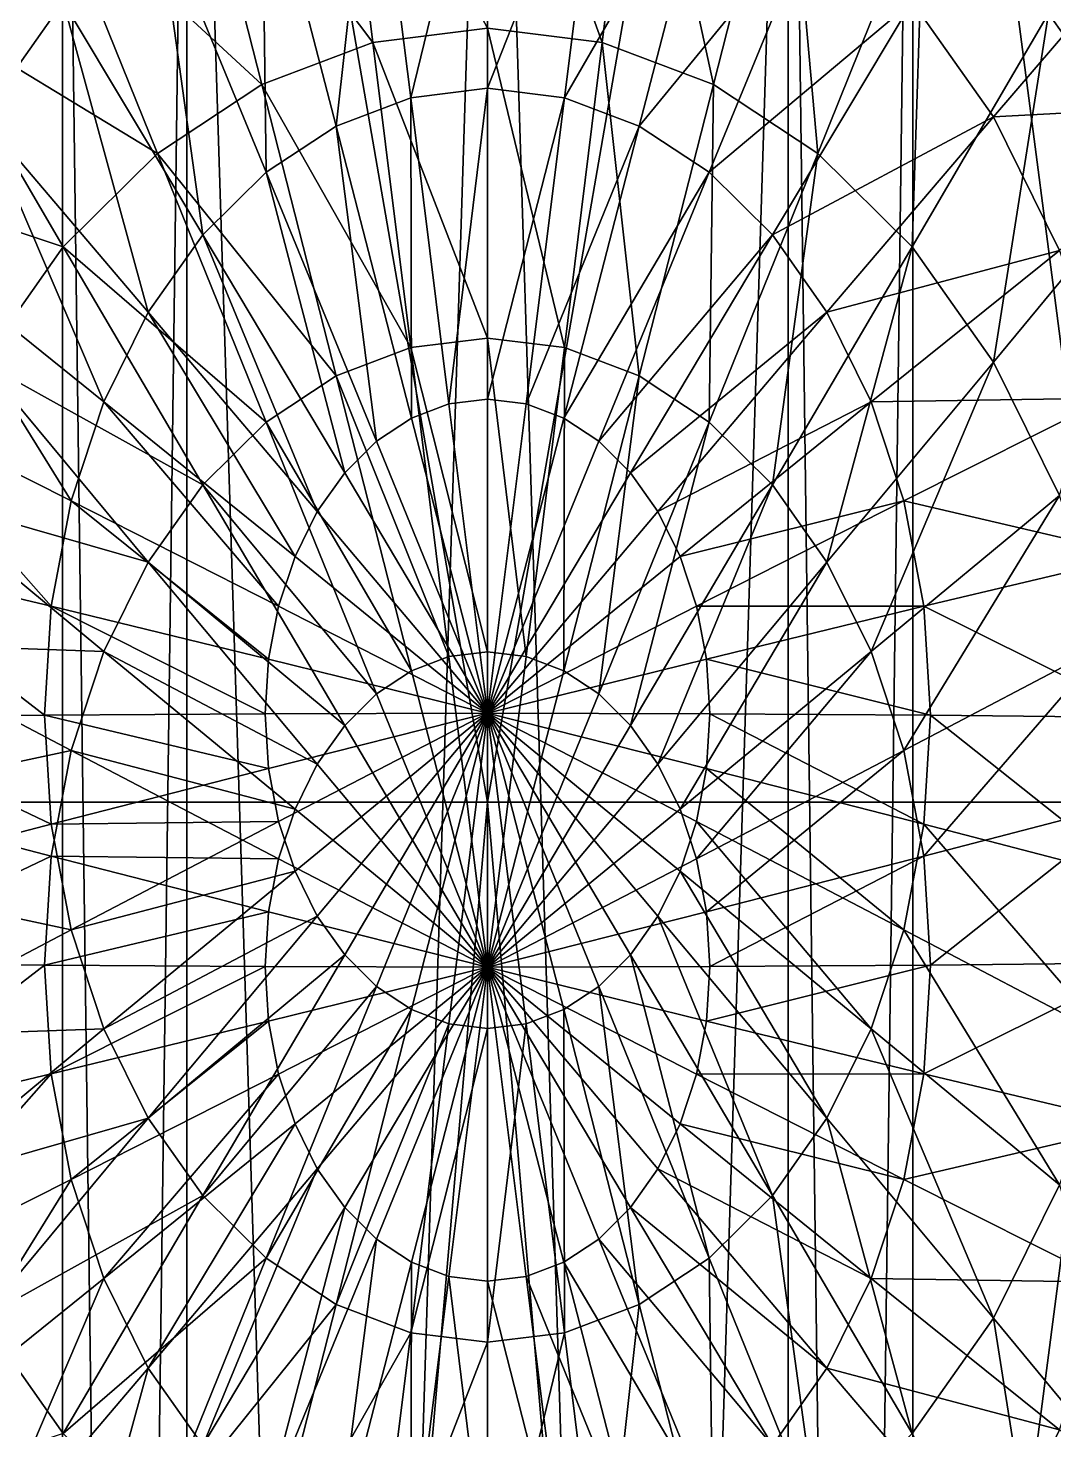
# Model space of a CAD drawing. Header units: metres. Extents: x -3.29 to 3.29, y -2.55 to 0.9.
# Drawn here: x -0.0567 to 0.0699, y -0.8285 to -0.6555 of the extents above; entities that cross this region are included whole.
import ezdxf

# ---------------------------------------------------------------- set-up
doc = ezdxf.new("R2010")
doc.units = ezdxf.units.M

msp = doc.modelspace()

# ---------------------------------------------------------------- linework, layer by layer
at = {"layer": 'Cone'}
for points in [[(-0.07814, -0.751, 0.2659), (-0.10419, -0.151, 0.35453), (0, -0.151, 0.36)], [(0, -0.751, -0.27), (-0.10419, -0.151, -0.35453), (-0.07814, -0.751, -0.2659)], [(0, -0.751, -0.27), (0, -0.151, -0.36), (-0.10419, -0.151, -0.35453)], [(-0.07814, -0.751, 0.2659), (0, -0.151, 0.36), (0, -0.751, 0.27)], [(0.07814, -0.751, -0.2659), (0, -0.151, -0.36), (0, -0.751, -0.27)], [(0.07814, -0.751, -0.2659), (0.10419, -0.151, -0.35453), (0, -0.151, -0.36)], [(0, -0.751, 0.27), (0.10419, -0.151, 0.35453), (0.07814, -0.751, 0.2659)], [(0, -0.751, 0.27), (0, -0.151, 0.36), (0.10419, -0.151, 0.35453)], [(-0.05209, -1.351, -0.17727), (-0.15391, -0.751, -0.25372), (-0.10261, -1.351, -0.16914)], [(-0.05209, -1.351, -0.17727), (-0.07814, -0.751, -0.2659), (-0.15391, -0.751, -0.25372)], [(-0.10261, -1.351, 0.16914), (-0.07814, -0.751, 0.2659), (-0.05209, -1.351, 0.17727)], [(-0.05209, -1.351, 0.17727), (-0.07814, -0.751, 0.2659), (0, -0.751, 0.27)], [(0, -1.351, -0.18), (-0.07814, -0.751, -0.2659), (-0.05209, -1.351, -0.17727)], [(0, -1.351, -0.18), (0, -0.751, -0.27), (-0.07814, -0.751, -0.2659)], [(-0.05209, -1.351, 0.17727), (0, -0.751, 0.27), (0, -1.351, 0.18)], [(0.05209, -1.351, -0.17727), (0, -0.751, -0.27), (0, -1.351, -0.18)], [(0.05209, -1.351, -0.17727), (0.07814, -0.751, -0.2659), (0, -0.751, -0.27)], [(0, -1.351, 0.18), (0.07814, -0.751, 0.2659), (0.05209, -1.351, 0.17727)], [(0, -1.351, 0.18), (0, -0.751, 0.27), (0.07814, -0.751, 0.2659)], [(0.10261, -1.351, -0.16914), (0.07814, -0.751, -0.2659), (0.05209, -1.351, -0.17727)], [(0.05209, -1.351, 0.17727), (0.15391, -0.751, 0.25372), (0.10261, -1.351, 0.16914)], [(0.05209, -1.351, 0.17727), (0.07814, -0.751, 0.2659), (0.15391, -0.751, 0.25372)]]:
    msp.add_3dface(points, dxfattribs=at)
at = {"layer": 'Prism 2'}
for points in [[(0, -1.72186, -0.06604), (0, -0.54009, 0.14234), (-0.03712, -0.54543, 0.17262)], [(0.03712, -1.7272, -0.03575), (0, -0.54009, 0.14234), (0, -1.72186, -0.06604)], [(0.03712, -1.7272, -0.03575), (0.03712, -0.54543, 0.17262), (0, -0.54009, 0.14234)], [(-0.03712, -1.7272, -0.03575), (-0.03712, -0.54543, 0.17262), (-0.0525, -0.55832, 0.24574)], [(0, -1.72186, -0.06604), (-0.03712, -0.54543, 0.17262), (-0.03712, -1.7272, -0.03575)], [(0.0525, -1.74009, 0.03736), (0.03712, -0.54543, 0.17262), (0.03712, -1.7272, -0.03575)], [(0.0525, -1.74009, 0.03736), (0.0525, -0.55832, 0.24574), (0.03712, -0.54543, 0.17262)], [(-0.0525, -1.74009, 0.03736), (-0.0525, -0.55832, 0.24574), (-0.03712, -0.57122, 0.31886)], [(-0.03712, -1.7272, -0.03575), (-0.0525, -0.55832, 0.24574), (-0.0525, -1.74009, 0.03736)], [(0.03712, -1.75298, 0.11048), (0.0525, -0.55832, 0.24574), (0.0525, -1.74009, 0.03736)], [(0.03712, -1.75298, 0.11048), (0.03712, -0.57122, 0.31886), (0.0525, -0.55832, 0.24574)], [(-0.0525, -1.74009, 0.03736), (-0.03712, -0.57122, 0.31886), (-0.03712, -1.75298, 0.11048)], [(-0.03712, -1.75298, 0.11048), (-0.03712, -0.57122, 0.31886), (0, -0.57656, 0.34915)], [(0, -1.75832, 0.14077), (0.03712, -0.57122, 0.31886), (0.03712, -1.75298, 0.11048)], [(0, -1.75832, 0.14077), (0, -0.57656, 0.34915), (0.03712, -0.57122, 0.31886)], [(-0.03712, -1.75298, 0.11048), (0, -0.57656, 0.34915), (0, -1.75832, 0.14077)]]:
    msp.add_3dface(points, dxfattribs=at)
at = {"layer": 'Prism 3'}
for points in [[(0.06277, -1.29846, 0.09018), (0.18562, -0.72049, 0.19437), (0.19798, -0.73629, 0.26749)], [(0.08049, -1.28904, 0.01706), (0.18562, -0.72049, 0.19437), (0.06277, -1.29846, 0.09018)], [(0.06277, -1.29846, 0.09018), (0.19798, -0.73629, 0.26749), (0.07513, -1.31427, 0.1633)]]:
    msp.add_3dface(points, dxfattribs=at)
at = {"layer": 'Sphere'}
for points in [[(-0.01871, -0.62031, -0.32747), (0, -0.65548, -0.32551), (0, -0.61799, -0.3278)], [(0, -0.61799, -0.3278), (0.01416, -0.65723, -0.32526), (0.01871, -0.62031, -0.32747)], [(0, -0.61799, -0.3278), (0, -0.65548, -0.32551), (0.01416, -0.65723, -0.32526)], [(-0.03685, -0.62718, -0.3265), (-0.01416, -0.65723, -0.32526), (-0.01871, -0.62031, -0.32747)], [(-0.01871, -0.62031, -0.32747), (-0.01416, -0.65723, -0.32526), (0, -0.65548, -0.32551)], [(0.01871, -0.62031, -0.32747), (0.01416, -0.65723, -0.32526), (0.02788, -0.66243, -0.32453)], [(0.01871, -0.62031, -0.32747), (0.02788, -0.66243, -0.32453), (0.03685, -0.62718, -0.3265)], [(-0.06245, -0.66643, -0.1045), (-0.06925, -0.62422, -0.11341), (-0.05241, -0.65221, -0.1065)], [(-0.0095, -0.66406, -0.10269), (-0.01416, -0.62698, -0.11004), (0, -0.62523, -0.11029)], [(-0.0095, -0.66406, -0.10269), (0, -0.62523, -0.11029), (0, -0.66289, -0.10285)], [(0, -0.66289, -0.10285), (0, -0.62523, -0.11029), (0.01416, -0.62698, -0.11004)], [(0.08557, -0.62561, -0.32293), (0.06925, -0.65365, -0.32278), (0.08253, -0.67243, -0.32014)], [(-0.05387, -0.63841, -0.32493), (-0.02788, -0.66243, -0.32453), (-0.03685, -0.62718, -0.3265)], [(-0.03685, -0.62718, -0.3265), (-0.02788, -0.66243, -0.32453), (-0.01416, -0.65723, -0.32526)], [(-0.01871, -0.66756, -0.1022), (-0.02788, -0.63219, -0.10931), (-0.01416, -0.62698, -0.11004)], [(-0.01871, -0.66756, -0.1022), (-0.01416, -0.62698, -0.11004), (-0.0095, -0.66406, -0.10269)], [(0, -0.66289, -0.10285), (0.01416, -0.62698, -0.11004), (0.0095, -0.66406, -0.10269)], [(0.0095, -0.66406, -0.10269), (0.01416, -0.62698, -0.11004), (0.02788, -0.63219, -0.10931)], [(0.03685, -0.62718, -0.3265), (0.02788, -0.66243, -0.32453), (0.04076, -0.67093, -0.32334)], [(0.03685, -0.62718, -0.3265), (0.04076, -0.67093, -0.32334), (0.05387, -0.63841, -0.32493)], [(-0.02735, -0.67326, -0.10139), (-0.04076, -0.64068, -0.10812), (-0.02788, -0.63219, -0.10931)], [(-0.02735, -0.67326, -0.10139), (-0.02788, -0.63219, -0.10931), (-0.01871, -0.66756, -0.1022)], [(0.0095, -0.66406, -0.10269), (0.02788, -0.63219, -0.10931), (0.01871, -0.66756, -0.1022)], [(0.01871, -0.66756, -0.1022), (0.02788, -0.63219, -0.10931), (0.04076, -0.64068, -0.10812)], [(-0.06925, -0.65365, -0.32278), (-0.04076, -0.67093, -0.32334), (-0.05387, -0.63841, -0.32493)], [(-0.05387, -0.63841, -0.32493), (-0.04076, -0.67093, -0.32334), (-0.02788, -0.66243, -0.32453)], [(0.05387, -0.63841, -0.32493), (0.04076, -0.67093, -0.32334), (0.05241, -0.68246, -0.32171)], [(0.05387, -0.63841, -0.32493), (0.05241, -0.68246, -0.32171), (0.06925, -0.65365, -0.32278)], [(-0.03516, -0.68099, -0.10031), (-0.05241, -0.65221, -0.1065), (-0.04076, -0.64068, -0.10812)], [(-0.03516, -0.68099, -0.10031), (-0.04076, -0.64068, -0.10812), (-0.02735, -0.67326, -0.10139)], [(0.01871, -0.66756, -0.1022), (0.04076, -0.64068, -0.10812), (0.02735, -0.67326, -0.10139)], [(0.02735, -0.67326, -0.10139), (0.04076, -0.64068, -0.10812), (0.05241, -0.65221, -0.1065)], [(0.05241, -0.65221, -0.1065), (0.08253, -0.64301, -0.11077), (0.06245, -0.66643, -0.1045)], [(0.06245, -0.66643, -0.1045), (0.08253, -0.64301, -0.11077), (0.0933, -0.66477, -0.10771)], [(-0.0419, -0.69053, -0.09897), (-0.06245, -0.66643, -0.1045), (-0.05241, -0.65221, -0.1065)], [(-0.0419, -0.69053, -0.09897), (-0.05241, -0.65221, -0.1065), (-0.03516, -0.68099, -0.10031)], [(0.02735, -0.67326, -0.10139), (0.05241, -0.65221, -0.1065), (0.03516, -0.68099, -0.10031)], [(0.03516, -0.68099, -0.10031), (0.05241, -0.65221, -0.1065), (0.06245, -0.66643, -0.1045)], [(-0.08253, -0.67243, -0.32014), (-0.05241, -0.68246, -0.32171), (-0.06925, -0.65365, -0.32278)], [(-0.06925, -0.65365, -0.32278), (-0.05241, -0.68246, -0.32171), (-0.04076, -0.67093, -0.32334)], [(0.06925, -0.65365, -0.32278), (0.05241, -0.68246, -0.32171), (0.06245, -0.69668, -0.31972)], [(0.06925, -0.65365, -0.32278), (0.06245, -0.69668, -0.31972), (0.08253, -0.67243, -0.32014)], [(-0.01416, -0.65723, -0.32526), (0, -0.69373, -0.32228), (0, -0.65548, -0.32551)], [(0, -0.65548, -0.32551), (0.0095, -0.6949, -0.32211), (0.01416, -0.65723, -0.32526)], [(0, -0.65548, -0.32551), (0, -0.69373, -0.32228), (0.0095, -0.6949, -0.32211)], [(-0.02788, -0.66243, -0.32453), (-0.0095, -0.6949, -0.32211), (-0.01416, -0.65723, -0.32526)], [(-0.01416, -0.65723, -0.32526), (-0.0095, -0.6949, -0.32211), (0, -0.69373, -0.32228)], [(0.01416, -0.65723, -0.32526), (0.0095, -0.6949, -0.32211), (0.01871, -0.69839, -0.32162)], [(0.01416, -0.65723, -0.32526), (0.01871, -0.69839, -0.32162), (0.02788, -0.66243, -0.32453)], [(-0.04076, -0.67093, -0.32334), (-0.01871, -0.69839, -0.32162), (-0.02788, -0.66243, -0.32453)], [(-0.02788, -0.66243, -0.32453), (-0.01871, -0.69839, -0.32162), (-0.0095, -0.6949, -0.32211)], [(0.02788, -0.66243, -0.32453), (0.01871, -0.69839, -0.32162), (0.02735, -0.70409, -0.32082)], [(0.02788, -0.66243, -0.32453), (0.02735, -0.70409, -0.32082), (0.04076, -0.67093, -0.32334)], [(-0.00939, -0.7036, -0.09584), (-0.01871, -0.66756, -0.1022), (-0.0095, -0.66406, -0.10269)], [(-0.00477, -0.70184, -0.09608), (-0.0095, -0.66406, -0.10269), (0, -0.66289, -0.10285)], [(-0.00939, -0.7036, -0.09584), (-0.0095, -0.66406, -0.10269), (-0.00477, -0.70184, -0.09608)], [(-0.00477, -0.70184, -0.09608), (0, -0.66289, -0.10285), (0, -0.70125, -0.09617)], [(0, -0.70125, -0.09617), (0, -0.66289, -0.10285), (0.0095, -0.66406, -0.10269)], [(0, -0.70125, -0.09617), (0.0095, -0.66406, -0.10269), (0.00477, -0.70184, -0.09608)], [(0.00477, -0.70184, -0.09608), (0.0095, -0.66406, -0.10269), (0.01871, -0.66756, -0.1022)], [(0.06245, -0.66643, -0.1045), (0.0933, -0.66477, -0.10771), (0.07061, -0.6829, -0.10218)], [(-0.04737, -0.70158, -0.09741), (-0.07061, -0.6829, -0.10218), (-0.06245, -0.66643, -0.1045)], [(-0.04737, -0.70158, -0.09741), (-0.06245, -0.66643, -0.1045), (-0.0419, -0.69053, -0.09897)], [(-0.01373, -0.70646, -0.09543), (-0.02735, -0.67326, -0.10139), (-0.01871, -0.66756, -0.1022)], [(-0.01373, -0.70646, -0.09543), (-0.01871, -0.66756, -0.1022), (-0.00939, -0.7036, -0.09584)], [(0.00477, -0.70184, -0.09608), (0.01871, -0.66756, -0.1022), (0.00939, -0.7036, -0.09584)], [(0.00939, -0.7036, -0.09584), (0.01871, -0.66756, -0.1022), (0.02735, -0.67326, -0.10139)], [(0.03516, -0.68099, -0.10031), (0.06245, -0.66643, -0.1045), (0.0419, -0.69053, -0.09897)], [(0.0419, -0.69053, -0.09897), (0.06245, -0.66643, -0.1045), (0.07061, -0.6829, -0.10218)], [(-0.05241, -0.68246, -0.32171), (-0.02735, -0.70409, -0.32082), (-0.04076, -0.67093, -0.32334)], [(-0.04076, -0.67093, -0.32334), (-0.02735, -0.70409, -0.32082), (-0.01871, -0.69839, -0.32162)], [(0.04076, -0.67093, -0.32334), (0.02735, -0.70409, -0.32082), (0.03516, -0.71183, -0.31973)], [(0.04076, -0.67093, -0.32334), (0.03516, -0.71183, -0.31973), (0.05241, -0.68246, -0.32171)], [(-0.08253, -0.67243, -0.32014), (-0.06245, -0.69668, -0.31972), (-0.05241, -0.68246, -0.32171)], [(0.08253, -0.67243, -0.32014), (0.06245, -0.69668, -0.31972), (0.07061, -0.71314, -0.3174)], [(-0.01765, -0.71034, -0.09489), (-0.03516, -0.68099, -0.10031), (-0.02735, -0.67326, -0.10139)], [(-0.01765, -0.71034, -0.09489), (-0.02735, -0.67326, -0.10139), (-0.01373, -0.70646, -0.09543)], [(0.00939, -0.7036, -0.09584), (0.02735, -0.67326, -0.10139), (0.01373, -0.70646, -0.09543)], [(0.01373, -0.70646, -0.09543), (0.02735, -0.67326, -0.10139), (0.03516, -0.68099, -0.10031)], [(-0.02103, -0.71513, -0.09422), (-0.0419, -0.69053, -0.09897), (-0.03516, -0.68099, -0.10031)], [(-0.02103, -0.71513, -0.09422), (-0.03516, -0.68099, -0.10031), (-0.01765, -0.71034, -0.09489)], [(0.01373, -0.70646, -0.09543), (0.03516, -0.68099, -0.10031), (0.01765, -0.71034, -0.09489)], [(0.01765, -0.71034, -0.09489), (0.03516, -0.68099, -0.10031), (0.0419, -0.69053, -0.09897)], [(-0.0514, -0.7138, -0.0957), (-0.07661, -0.70112, -0.09962), (-0.07061, -0.6829, -0.10218)], [(-0.0514, -0.7138, -0.0957), (-0.07061, -0.6829, -0.10218), (-0.04737, -0.70158, -0.09741)], [(-0.06245, -0.69668, -0.31972), (-0.03516, -0.71183, -0.31973), (-0.05241, -0.68246, -0.32171)], [(-0.05241, -0.68246, -0.32171), (-0.03516, -0.71183, -0.31973), (-0.02735, -0.70409, -0.32082)], [(0.05241, -0.68246, -0.32171), (0.03516, -0.71183, -0.31973), (0.0419, -0.72137, -0.31839)], [(0.05241, -0.68246, -0.32171), (0.0419, -0.72137, -0.31839), (0.06245, -0.69668, -0.31972)], [(0.0419, -0.69053, -0.09897), (0.07061, -0.6829, -0.10218), (0.04737, -0.70158, -0.09741)], [(0.04737, -0.70158, -0.09741), (0.07061, -0.6829, -0.10218), (0.07661, -0.70112, -0.09962)], [(-0.02378, -0.72067, -0.09344), (-0.04737, -0.70158, -0.09741), (-0.0419, -0.69053, -0.09897)], [(-0.02378, -0.72067, -0.09344), (-0.0419, -0.69053, -0.09897), (-0.02103, -0.71513, -0.09422)], [(0.01765, -0.71034, -0.09489), (0.0419, -0.69053, -0.09897), (0.02103, -0.71513, -0.09422)], [(0.02103, -0.71513, -0.09422), (0.0419, -0.69053, -0.09897), (0.04737, -0.70158, -0.09741)], [(-0.0095, -0.6949, -0.32211), (0, -0.73245, -0.31813), (0, -0.69373, -0.32228)], [(0, -0.69373, -0.32228), (0.00477, -0.73304, -0.31805), (0.0095, -0.6949, -0.32211)], [(0, -0.69373, -0.32228), (0, -0.73245, -0.31813), (0.00477, -0.73304, -0.31805)], [(-0.01871, -0.69839, -0.32162), (-0.00477, -0.73304, -0.31805), (-0.0095, -0.6949, -0.32211)], [(-0.0095, -0.6949, -0.32211), (-0.00477, -0.73304, -0.31805), (0, -0.73245, -0.31813)], [(0.0095, -0.6949, -0.32211), (0.00477, -0.73304, -0.31805), (0.00939, -0.73479, -0.3178)], [(0.0095, -0.6949, -0.32211), (0.00939, -0.73479, -0.3178), (0.01871, -0.69839, -0.32162)], [(-0.07061, -0.71314, -0.3174), (-0.0419, -0.72137, -0.31839), (-0.06245, -0.69668, -0.31972)], [(-0.06245, -0.69668, -0.31972), (-0.0419, -0.72137, -0.31839), (-0.03516, -0.71183, -0.31973)], [(0.06245, -0.69668, -0.31972), (0.0419, -0.72137, -0.31839), (0.04737, -0.73242, -0.31684)], [(0.06245, -0.69668, -0.31972), (0.04737, -0.73242, -0.31684), (0.07061, -0.71314, -0.3174)], [(-0.02735, -0.70409, -0.32082), (-0.00939, -0.73479, -0.3178), (-0.01871, -0.69839, -0.32162)], [(-0.01871, -0.69839, -0.32162), (-0.00939, -0.73479, -0.3178), (-0.00477, -0.73304, -0.31805)], [(0.01871, -0.69839, -0.32162), (0.00939, -0.73479, -0.3178), (0.01373, -0.73765, -0.3174)], [(0.01871, -0.69839, -0.32162), (0.01373, -0.73765, -0.3174), (0.02735, -0.70409, -0.32082)], [(-0.05387, -0.72683, -0.09386), (-0.08029, -0.72054, -0.09689), (-0.07661, -0.70112, -0.09962)], [(-0.05387, -0.72683, -0.09386), (-0.07661, -0.70112, -0.09962), (-0.0514, -0.7138, -0.0957)], [(-0.0258, -0.72681, -0.09257), (-0.0514, -0.7138, -0.0957), (-0.04737, -0.70158, -0.09741)], [(-0.0258, -0.72681, -0.09257), (-0.04737, -0.70158, -0.09741), (-0.02378, -0.72067, -0.09344)], [(0, -0.74003, -0.09028), (-0.00939, -0.7036, -0.09584), (-0.00477, -0.70184, -0.09608)], [(0, -0.74003, -0.09028), (-0.00477, -0.70184, -0.09608), (0, -0.70125, -0.09617)], [(0, -0.74003, -0.09028), (-0.00477, -0.70184, -0.09608), (0, -0.74003, -0.09028)], [(0, -0.74003, -0.09028), (0, -0.70125, -0.09617), (0, -0.74003, -0.09028)], [(0, -0.74003, -0.09028), (0, -0.70125, -0.09617), (0.00477, -0.70184, -0.09608)], [(0, -0.74003, -0.09028), (0.00477, -0.70184, -0.09608), (0.00939, -0.7036, -0.09584)], [(0, -0.74003, -0.09028), (0.00477, -0.70184, -0.09608), (0, -0.74003, -0.09028)], [(0.02103, -0.71513, -0.09422), (0.04737, -0.70158, -0.09741), (0.02378, -0.72067, -0.09344)], [(0.02378, -0.72067, -0.09344), (0.04737, -0.70158, -0.09741), (0.0514, -0.7138, -0.0957)], [(0.04737, -0.70158, -0.09741), (0.07661, -0.70112, -0.09962), (0.0514, -0.7138, -0.0957)], [(0.0514, -0.7138, -0.0957), (0.07661, -0.70112, -0.09962), (0.08029, -0.72054, -0.09689)], [(-0.03516, -0.71183, -0.31973), (-0.01373, -0.73765, -0.3174), (-0.02735, -0.70409, -0.32082)], [(-0.02735, -0.70409, -0.32082), (-0.01373, -0.73765, -0.3174), (-0.00939, -0.73479, -0.3178)], [(0, -0.74003, -0.09028), (-0.01373, -0.70646, -0.09543), (-0.00939, -0.7036, -0.09584)], [(0, -0.74003, -0.09028), (-0.00939, -0.7036, -0.09584), (0, -0.74003, -0.09028)], [(0, -0.74003, -0.09028), (0.00939, -0.7036, -0.09584), (0.01373, -0.70646, -0.09543)], [(0, -0.74003, -0.09028), (0.00939, -0.7036, -0.09584), (0, -0.74003, -0.09028)], [(0.02735, -0.70409, -0.32082), (0.01373, -0.73765, -0.3174), (0.01765, -0.74153, -0.31685)], [(0.02735, -0.70409, -0.32082), (0.01765, -0.74153, -0.31685), (0.03516, -0.71183, -0.31973)], [(0, -0.74003, -0.09028), (-0.01765, -0.71034, -0.09489), (-0.01373, -0.70646, -0.09543)], [(0, -0.74003, -0.09028), (-0.01373, -0.70646, -0.09543), (0, -0.74003, -0.09028)], [(0, -0.74003, -0.09028), (0.01373, -0.70646, -0.09543), (0.01765, -0.71034, -0.09489)], [(0, -0.74003, -0.09028), (0.01373, -0.70646, -0.09543), (0, -0.74003, -0.09028)], [(0, -0.74003, -0.09028), (-0.02103, -0.71513, -0.09422), (-0.01765, -0.71034, -0.09489)], [(0, -0.74003, -0.09028), (-0.01765, -0.71034, -0.09489), (0, -0.74003, -0.09028)], [(0, -0.74003, -0.09028), (0.01765, -0.71034, -0.09489), (0.02103, -0.71513, -0.09422)], [(0, -0.74003, -0.09028), (0.01765, -0.71034, -0.09489), (0, -0.74003, -0.09028)], [(-0.0419, -0.72137, -0.31839), (-0.01765, -0.74153, -0.31685), (-0.03516, -0.71183, -0.31973)], [(-0.03516, -0.71183, -0.31973), (-0.01765, -0.74153, -0.31685), (-0.01373, -0.73765, -0.3174)], [(0.03516, -0.71183, -0.31973), (0.01765, -0.74153, -0.31685), (0.02103, -0.74632, -0.31618)], [(0.03516, -0.71183, -0.31973), (0.02103, -0.74632, -0.31618), (0.0419, -0.72137, -0.31839)], [(-0.07661, -0.73137, -0.31484), (-0.04737, -0.73242, -0.31684), (-0.07061, -0.71314, -0.3174)], [(-0.07061, -0.71314, -0.3174), (-0.04737, -0.73242, -0.31684), (-0.0419, -0.72137, -0.31839)], [(-0.02704, -0.73335, -0.09166), (-0.05387, -0.72683, -0.09386), (-0.0514, -0.7138, -0.0957)], [(-0.02704, -0.73335, -0.09166), (-0.0514, -0.7138, -0.0957), (-0.0258, -0.72681, -0.09257)], [(0.02378, -0.72067, -0.09344), (0.0514, -0.7138, -0.0957), (0.0258, -0.72681, -0.09257)], [(0.0258, -0.72681, -0.09257), (0.0514, -0.7138, -0.0957), (0.05387, -0.72683, -0.09386)], [(0.07061, -0.71314, -0.3174), (0.04737, -0.73242, -0.31684), (0.0514, -0.74464, -0.31512)], [(0.07061, -0.71314, -0.3174), (0.0514, -0.74464, -0.31512), (0.07661, -0.73137, -0.31484)], [(0.0514, -0.7138, -0.0957), (0.08029, -0.72054, -0.09689), (0.05387, -0.72683, -0.09386)], [(0, -0.74003, -0.09028), (-0.02378, -0.72067, -0.09344), (-0.02103, -0.71513, -0.09422)], [(0, -0.74003, -0.09028), (-0.02103, -0.71513, -0.09422), (0, -0.74003, -0.09028)], [(0, -0.74003, -0.09028), (0.02103, -0.71513, -0.09422), (0.02378, -0.72067, -0.09344)], [(0, -0.74003, -0.09028), (0.02103, -0.71513, -0.09422), (0, -0.74003, -0.09028)], [(-0.0547, -0.74027, -0.09198), (-0.08153, -0.74057, -0.09408), (-0.08029, -0.72054, -0.09689)], [(-0.0547, -0.74027, -0.09198), (-0.08029, -0.72054, -0.09689), (-0.05387, -0.72683, -0.09386)], [(-0.04737, -0.73242, -0.31684), (-0.02103, -0.74632, -0.31618), (-0.0419, -0.72137, -0.31839)], [(-0.0419, -0.72137, -0.31839), (-0.02103, -0.74632, -0.31618), (-0.01765, -0.74153, -0.31685)], [(0, -0.74003, -0.09028), (-0.0258, -0.72681, -0.09257), (-0.02378, -0.72067, -0.09344)], [(0, -0.74003, -0.09028), (-0.02378, -0.72067, -0.09344), (0, -0.74003, -0.09028)], [(0, -0.74003, -0.09028), (0.02378, -0.72067, -0.09344), (0.0258, -0.72681, -0.09257)], [(0, -0.74003, -0.09028), (0.02378, -0.72067, -0.09344), (0, -0.74003, -0.09028)], [(0.0419, -0.72137, -0.31839), (0.02103, -0.74632, -0.31618), (0.02378, -0.75187, -0.3154)], [(0.0419, -0.72137, -0.31839), (0.02378, -0.75187, -0.3154), (0.04737, -0.73242, -0.31684)], [(0.05387, -0.72683, -0.09386), (0.08029, -0.72054, -0.09689), (0.08153, -0.74057, -0.09408)], [(-0.02745, -0.74009, -0.09071), (-0.0547, -0.74027, -0.09198), (-0.05387, -0.72683, -0.09386)], [(-0.02745, -0.74009, -0.09071), (-0.05387, -0.72683, -0.09386), (-0.02704, -0.73335, -0.09166)], [(0, -0.74003, -0.09028), (-0.02704, -0.73335, -0.09166), (-0.0258, -0.72681, -0.09257)], [(0, -0.74003, -0.09028), (-0.0258, -0.72681, -0.09257), (0, -0.74003, -0.09028)], [(0, -0.74003, -0.09028), (0.0258, -0.72681, -0.09257), (0.02704, -0.73335, -0.09166)], [(0, -0.74003, -0.09028), (0.0258, -0.72681, -0.09257), (0, -0.74003, -0.09028)], [(0.0258, -0.72681, -0.09257), (0.05387, -0.72683, -0.09386), (0.02704, -0.73335, -0.09166)], [(0.02704, -0.73335, -0.09166), (0.05387, -0.72683, -0.09386), (0.0547, -0.74027, -0.09198)], [(0.05387, -0.72683, -0.09386), (0.08153, -0.74057, -0.09408), (0.0547, -0.74027, -0.09198)], [(-0.08029, -0.75078, -0.31211), (-0.0514, -0.74464, -0.31512), (-0.07661, -0.73137, -0.31484)], [(-0.07661, -0.73137, -0.31484), (-0.0514, -0.74464, -0.31512), (-0.04737, -0.73242, -0.31684)], [(0.07661, -0.73137, -0.31484), (0.0514, -0.74464, -0.31512), (0.05387, -0.75767, -0.31329)], [(0.07661, -0.73137, -0.31484), (0.05387, -0.75767, -0.31329), (0.08029, -0.75078, -0.31211)], [(-0.0514, -0.74464, -0.31512), (-0.02378, -0.75187, -0.3154), (-0.04737, -0.73242, -0.31684)], [(-0.04737, -0.73242, -0.31684), (-0.02378, -0.75187, -0.3154), (-0.02103, -0.74632, -0.31618)], [(0, -0.74003, -0.09028), (-0.02745, -0.74009, -0.09071), (-0.02704, -0.73335, -0.09166)], [(0, -0.74003, -0.09028), (-0.02704, -0.73335, -0.09166), (0, -0.74003, -0.09028)], [(-0.00939, -0.73479, -0.3178), (0, -0.77135, -0.31309), (-0.00477, -0.73304, -0.31805)], [(-0.00477, -0.73304, -0.31805), (0, -0.77135, -0.31309), (0, -0.73245, -0.31813)], [(-0.00477, -0.73304, -0.31805), (0, -0.77135, -0.31309), (0, -0.77135, -0.31309)], [(0, -0.73245, -0.31813), (0, -0.77135, -0.31309), (0.00477, -0.73304, -0.31805)], [(0, -0.73245, -0.31813), (0, -0.77135, -0.31309), (0, -0.77135, -0.31309)], [(0.00477, -0.73304, -0.31805), (0, -0.77135, -0.31309), (0.00939, -0.73479, -0.3178)], [(0.00477, -0.73304, -0.31805), (0, -0.77135, -0.31309), (0, -0.77135, -0.31309)], [(0, -0.74003, -0.09028), (0.02704, -0.73335, -0.09166), (0.02745, -0.74009, -0.09071)], [(0, -0.74003, -0.09028), (0.02704, -0.73335, -0.09166), (0, -0.74003, -0.09028)], [(0.04737, -0.73242, -0.31684), (0.02378, -0.75187, -0.3154), (0.0258, -0.758, -0.31454)], [(0.04737, -0.73242, -0.31684), (0.0258, -0.758, -0.31454), (0.0514, -0.74464, -0.31512)], [(0.02704, -0.73335, -0.09166), (0.0547, -0.74027, -0.09198), (0.02745, -0.74009, -0.09071)], [(-0.01373, -0.73765, -0.3174), (0, -0.77135, -0.31309), (-0.00939, -0.73479, -0.3178)], [(-0.00939, -0.73479, -0.3178), (0, -0.77135, -0.31309), (0, -0.77135, -0.31309)], [(0.00939, -0.73479, -0.3178), (0, -0.77135, -0.31309), (0.01373, -0.73765, -0.3174)], [(0.00939, -0.73479, -0.3178), (0, -0.77135, -0.31309), (0, -0.77135, -0.31309)], [(-0.01765, -0.74153, -0.31685), (0, -0.77135, -0.31309), (-0.01373, -0.73765, -0.3174)], [(-0.01373, -0.73765, -0.3174), (0, -0.77135, -0.31309), (0, -0.77135, -0.31309)], [(0.01373, -0.73765, -0.3174), (0, -0.77135, -0.31309), (0.01765, -0.74153, -0.31685)], [(0.01373, -0.73765, -0.3174), (0, -0.77135, -0.31309), (0, -0.77135, -0.31309)], [(-0.05387, -0.75371, -0.09009), (-0.08153, -0.74057, -0.09408), (-0.0547, -0.74027, -0.09198)], [(-0.02704, -0.74684, -0.08976), (-0.0547, -0.74027, -0.09198), (-0.02745, -0.74009, -0.09071)], [(-0.02704, -0.74684, -0.08976), (-0.05387, -0.75371, -0.09009), (-0.0547, -0.74027, -0.09198)], [(0, -0.74003, -0.09028), (-0.02745, -0.74009, -0.09071), (0, -0.74003, -0.09028)], [(0, -0.74003, -0.09028), (-0.02704, -0.74684, -0.08976), (-0.02745, -0.74009, -0.09071)], [(0, -0.74003, -0.09028), (-0.02704, -0.74684, -0.08976), (0, -0.74003, -0.09028)], [(0, -0.74003, -0.09028), (-0.0258, -0.75337, -0.08884), (-0.02704, -0.74684, -0.08976)], [(0, -0.74003, -0.09028), (-0.0258, -0.75337, -0.08884), (0, -0.74003, -0.09028)], [(0, -0.74003, -0.09028), (-0.02378, -0.75951, -0.08798), (-0.0258, -0.75337, -0.08884)], [(0, -0.74003, -0.09028), (-0.02378, -0.75951, -0.08798), (0, -0.74003, -0.09028)], [(0, -0.74003, -0.09028), (-0.02103, -0.76506, -0.0872), (-0.02378, -0.75951, -0.08798)], [(0, -0.74003, -0.09028), (-0.02103, -0.76506, -0.0872), (0, -0.74003, -0.09028)], [(0, -0.74003, -0.09028), (-0.01765, -0.76984, -0.08653), (-0.02103, -0.76506, -0.0872)], [(0, -0.74003, -0.09028), (-0.01765, -0.76984, -0.08653), (0, -0.74003, -0.09028)], [(0, -0.74003, -0.09028), (-0.01373, -0.77373, -0.08598), (-0.01765, -0.76984, -0.08653)], [(0, -0.74003, -0.09028), (-0.01373, -0.77373, -0.08598), (0, -0.74003, -0.09028)], [(0, -0.74003, -0.09028), (-0.00939, -0.77659, -0.08558), (-0.01373, -0.77373, -0.08598)], [(0, -0.74003, -0.09028), (-0.00939, -0.77659, -0.08558), (0, -0.74003, -0.09028)], [(0, -0.74003, -0.09028), (-0.00477, -0.77834, -0.08533), (-0.00939, -0.77659, -0.08558)], [(0, -0.74003, -0.09028), (-0.00477, -0.77834, -0.08533), (0, -0.74003, -0.09028)], [(0, -0.74003, -0.09028), (0, -0.77893, -0.08525), (-0.00477, -0.77834, -0.08533)], [(0, -0.74003, -0.09028), (0, -0.77893, -0.08525), (0, -0.74003, -0.09028)], [(0, -0.74003, -0.09028), (0.00477, -0.77834, -0.08533), (0, -0.77893, -0.08525)], [(0, -0.74003, -0.09028), (0.00477, -0.77834, -0.08533), (0, -0.74003, -0.09028)], [(0, -0.74003, -0.09028), (0.00939, -0.77659, -0.08558), (0.00477, -0.77834, -0.08533)], [(0, -0.74003, -0.09028), (0.00939, -0.77659, -0.08558), (0, -0.74003, -0.09028)], [(0, -0.74003, -0.09028), (0.01373, -0.77373, -0.08598), (0.00939, -0.77659, -0.08558)], [(0, -0.74003, -0.09028), (0.01373, -0.77373, -0.08598), (0, -0.74003, -0.09028)], [(0, -0.74003, -0.09028), (0.01765, -0.76984, -0.08653), (0.01373, -0.77373, -0.08598)], [(0, -0.74003, -0.09028), (0.01765, -0.76984, -0.08653), (0, -0.74003, -0.09028)], [(0, -0.74003, -0.09028), (0.02103, -0.76506, -0.0872), (0.01765, -0.76984, -0.08653)], [(0, -0.74003, -0.09028), (0.02103, -0.76506, -0.0872), (0, -0.74003, -0.09028)], [(0, -0.74003, -0.09028), (0.02378, -0.75951, -0.08798), (0.02103, -0.76506, -0.0872)], [(0, -0.74003, -0.09028), (0.02378, -0.75951, -0.08798), (0, -0.74003, -0.09028)], [(0, -0.74003, -0.09028), (0.0258, -0.75337, -0.08884), (0.02378, -0.75951, -0.08798)], [(0, -0.74003, -0.09028), (0.0258, -0.75337, -0.08884), (0, -0.74003, -0.09028)], [(0, -0.74003, -0.09028), (0.02704, -0.74684, -0.08976), (0.0258, -0.75337, -0.08884)], [(0, -0.74003, -0.09028), (0.02704, -0.74684, -0.08976), (0, -0.74003, -0.09028)], [(0, -0.74003, -0.09028), (0.02745, -0.74009, -0.09071), (0.02704, -0.74684, -0.08976)], [(0, -0.74003, -0.09028), (0.02745, -0.74009, -0.09071), (0, -0.74003, -0.09028)], [(0.02745, -0.74009, -0.09071), (0.05387, -0.75371, -0.09009), (0.02704, -0.74684, -0.08976)], [(0.02745, -0.74009, -0.09071), (0.0547, -0.74027, -0.09198), (0.05387, -0.75371, -0.09009)], [(0.0547, -0.74027, -0.09198), (0.08029, -0.76059, -0.09126), (0.05387, -0.75371, -0.09009)], [(0.0547, -0.74027, -0.09198), (0.08153, -0.74057, -0.09408), (0.08029, -0.76059, -0.09126)], [(-0.05387, -0.75371, -0.09009), (-0.08029, -0.76059, -0.09126), (-0.08153, -0.74057, -0.09408)], [(-0.02103, -0.74632, -0.31618), (0, -0.77135, -0.31309), (-0.01765, -0.74153, -0.31685)], [(-0.01765, -0.74153, -0.31685), (0, -0.77135, -0.31309), (0, -0.77135, -0.31309)], [(0.01765, -0.74153, -0.31685), (0, -0.77135, -0.31309), (0.02103, -0.74632, -0.31618)], [(0.01765, -0.74153, -0.31685), (0, -0.77135, -0.31309), (0, -0.77135, -0.31309)], [(-0.08029, -0.75078, -0.31211), (-0.05387, -0.75767, -0.31329), (-0.0514, -0.74464, -0.31512)], [(-0.05387, -0.75767, -0.31329), (-0.0258, -0.758, -0.31454), (-0.0514, -0.74464, -0.31512)], [(-0.0514, -0.74464, -0.31512), (-0.0258, -0.758, -0.31454), (-0.02378, -0.75187, -0.3154)], [(0.0514, -0.74464, -0.31512), (0.0258, -0.758, -0.31454), (0.02704, -0.76454, -0.31362)], [(0.0514, -0.74464, -0.31512), (0.02704, -0.76454, -0.31362), (0.05387, -0.75767, -0.31329)], [(-0.0258, -0.75337, -0.08884), (-0.05387, -0.75371, -0.09009), (-0.02704, -0.74684, -0.08976)], [(-0.02378, -0.75187, -0.3154), (0, -0.77135, -0.31309), (-0.02103, -0.74632, -0.31618)], [(-0.02103, -0.74632, -0.31618), (0, -0.77135, -0.31309), (0, -0.77135, -0.31309)], [(0.02103, -0.74632, -0.31618), (0, -0.77135, -0.31309), (0.02378, -0.75187, -0.3154)], [(0.02103, -0.74632, -0.31618), (0, -0.77135, -0.31309), (0, -0.77135, -0.31309)], [(0.02704, -0.74684, -0.08976), (0.0514, -0.76674, -0.08826), (0.0258, -0.75337, -0.08884)], [(0.02704, -0.74684, -0.08976), (0.05387, -0.75371, -0.09009), (0.0514, -0.76674, -0.08826)], [(-0.08153, -0.77081, -0.3093), (-0.05387, -0.75767, -0.31329), (-0.08029, -0.75078, -0.31211)], [(0.08029, -0.75078, -0.31211), (0.05387, -0.75767, -0.31329), (0.0547, -0.77111, -0.3114)], [(0.08029, -0.75078, -0.31211), (0.0547, -0.77111, -0.3114), (0.08153, -0.77081, -0.3093)], [(-0.0258, -0.758, -0.31454), (0, -0.77135, -0.31309), (-0.02378, -0.75187, -0.3154)], [(-0.02378, -0.75187, -0.3154), (0, -0.77135, -0.31309), (0, -0.77135, -0.31309)], [(0.02378, -0.75187, -0.3154), (0, -0.77135, -0.31309), (0.0258, -0.758, -0.31454)], [(0.02378, -0.75187, -0.3154), (0, -0.77135, -0.31309), (0, -0.77135, -0.31309)], [(-0.0514, -0.76674, -0.08826), (-0.08029, -0.76059, -0.09126), (-0.05387, -0.75371, -0.09009)], [(-0.0258, -0.75337, -0.08884), (-0.0514, -0.76674, -0.08826), (-0.05387, -0.75371, -0.09009)], [(-0.02378, -0.75951, -0.08798), (-0.0514, -0.76674, -0.08826), (-0.0258, -0.75337, -0.08884)], [(0.0258, -0.75337, -0.08884), (0.04737, -0.77896, -0.08654), (0.02378, -0.75951, -0.08798)], [(0.0258, -0.75337, -0.08884), (0.0514, -0.76674, -0.08826), (0.04737, -0.77896, -0.08654)], [(0.05387, -0.75371, -0.09009), (0.07661, -0.78001, -0.08854), (0.0514, -0.76674, -0.08826)], [(0.05387, -0.75371, -0.09009), (0.08029, -0.76059, -0.09126), (0.07661, -0.78001, -0.08854)], [(-0.08153, -0.77081, -0.3093), (-0.0547, -0.77111, -0.3114), (-0.05387, -0.75767, -0.31329)], [(-0.0547, -0.77111, -0.3114), (-0.02704, -0.76454, -0.31362), (-0.05387, -0.75767, -0.31329)], [(-0.05387, -0.75767, -0.31329), (-0.02704, -0.76454, -0.31362), (-0.0258, -0.758, -0.31454)], [(0.05387, -0.75767, -0.31329), (0.02704, -0.76454, -0.31362), (0.02745, -0.77129, -0.31267)], [(0.05387, -0.75767, -0.31329), (0.02745, -0.77129, -0.31267), (0.0547, -0.77111, -0.3114)], [(-0.02378, -0.75951, -0.08798), (-0.04737, -0.77896, -0.08654), (-0.0514, -0.76674, -0.08826)], [(-0.02103, -0.76506, -0.0872), (-0.04737, -0.77896, -0.08654), (-0.02378, -0.75951, -0.08798)], [(-0.02704, -0.76454, -0.31362), (0, -0.77135, -0.31309), (-0.0258, -0.758, -0.31454)], [(-0.0258, -0.758, -0.31454), (0, -0.77135, -0.31309), (0, -0.77135, -0.31309)], [(0.0258, -0.758, -0.31454), (0, -0.77135, -0.31309), (0.02704, -0.76454, -0.31362)], [(0.0258, -0.758, -0.31454), (0, -0.77135, -0.31309), (0, -0.77135, -0.31309)], [(0.02378, -0.75951, -0.08798), (0.0419, -0.79001, -0.08499), (0.02103, -0.76506, -0.0872)], [(0.02378, -0.75951, -0.08798), (0.04737, -0.77896, -0.08654), (0.0419, -0.79001, -0.08499)], [(-0.0514, -0.76674, -0.08826), (-0.07661, -0.78001, -0.08854), (-0.08029, -0.76059, -0.09126)], [(-0.0547, -0.77111, -0.3114), (-0.02745, -0.77129, -0.31267), (-0.02704, -0.76454, -0.31362)], [(-0.02745, -0.77129, -0.31267), (0, -0.77135, -0.31309), (-0.02704, -0.76454, -0.31362)], [(-0.02704, -0.76454, -0.31362), (0, -0.77135, -0.31309), (0, -0.77135, -0.31309)], [(0.02704, -0.76454, -0.31362), (0, -0.77135, -0.31309), (0.02745, -0.77129, -0.31267)], [(0.02704, -0.76454, -0.31362), (0, -0.77135, -0.31309), (0, -0.77135, -0.31309)], [(-0.02103, -0.76506, -0.0872), (-0.0419, -0.79001, -0.08499), (-0.04737, -0.77896, -0.08654)], [(-0.01765, -0.76984, -0.08653), (-0.0419, -0.79001, -0.08499), (-0.02103, -0.76506, -0.0872)], [(0.02103, -0.76506, -0.0872), (0.03516, -0.79955, -0.08365), (0.01765, -0.76984, -0.08653)], [(0.02103, -0.76506, -0.0872), (0.0419, -0.79001, -0.08499), (0.03516, -0.79955, -0.08365)], [(-0.04737, -0.77896, -0.08654), (-0.07661, -0.78001, -0.08854), (-0.0514, -0.76674, -0.08826)], [(0.0514, -0.76674, -0.08826), (0.07061, -0.79823, -0.08597), (0.04737, -0.77896, -0.08654)], [(0.0514, -0.76674, -0.08826), (0.07661, -0.78001, -0.08854), (0.07061, -0.79823, -0.08597)], [(-0.01765, -0.76984, -0.08653), (-0.03516, -0.79955, -0.08365), (-0.0419, -0.79001, -0.08499)], [(-0.01373, -0.77373, -0.08598), (-0.03516, -0.79955, -0.08365), (-0.01765, -0.76984, -0.08653)], [(0.01765, -0.76984, -0.08653), (0.02735, -0.80728, -0.08256), (0.01373, -0.77373, -0.08598)], [(0.01765, -0.76984, -0.08653), (0.03516, -0.79955, -0.08365), (0.02735, -0.80728, -0.08256)], [(-0.08029, -0.79084, -0.30648), (-0.0547, -0.77111, -0.3114), (-0.08153, -0.77081, -0.3093)], [(-0.08029, -0.79084, -0.30648), (-0.05387, -0.78454, -0.30951), (-0.0547, -0.77111, -0.3114)], [(-0.05387, -0.78454, -0.30951), (-0.02745, -0.77129, -0.31267), (-0.0547, -0.77111, -0.3114)], [(-0.05387, -0.78454, -0.30951), (-0.02704, -0.77803, -0.31172), (-0.02745, -0.77129, -0.31267)], [(-0.02745, -0.77129, -0.31267), (0, -0.77135, -0.31309), (0, -0.77135, -0.31309)], [(-0.02704, -0.77803, -0.31172), (0, -0.77135, -0.31309), (-0.02745, -0.77129, -0.31267)], [(-0.02704, -0.77803, -0.31172), (0, -0.77135, -0.31309), (0, -0.77135, -0.31309)], [(-0.0258, -0.78457, -0.3108), (0, -0.77135, -0.31309), (-0.02704, -0.77803, -0.31172)], [(-0.0258, -0.78457, -0.3108), (0, -0.77135, -0.31309), (0, -0.77135, -0.31309)], [(-0.02378, -0.79071, -0.30994), (0, -0.77135, -0.31309), (-0.0258, -0.78457, -0.3108)], [(-0.02378, -0.79071, -0.30994), (0, -0.77135, -0.31309), (0, -0.77135, -0.31309)], [(-0.02103, -0.79625, -0.30916), (0, -0.77135, -0.31309), (-0.02378, -0.79071, -0.30994)], [(-0.02103, -0.79625, -0.30916), (0, -0.77135, -0.31309), (0, -0.77135, -0.31309)], [(-0.01765, -0.80104, -0.30849), (0, -0.77135, -0.31309), (-0.02103, -0.79625, -0.30916)], [(-0.01765, -0.80104, -0.30849), (0, -0.77135, -0.31309), (0, -0.77135, -0.31309)], [(-0.01373, -0.80492, -0.30794), (0, -0.77135, -0.31309), (-0.01765, -0.80104, -0.30849)], [(-0.01373, -0.80492, -0.30794), (0, -0.77135, -0.31309), (0, -0.77135, -0.31309)], [(-0.00939, -0.80778, -0.30754), (0, -0.77135, -0.31309), (-0.01373, -0.80492, -0.30794)], [(-0.00939, -0.80778, -0.30754), (0, -0.77135, -0.31309), (0, -0.77135, -0.31309)], [(-0.00477, -0.80953, -0.30729), (0, -0.77135, -0.31309), (-0.00939, -0.80778, -0.30754)], [(-0.00477, -0.80953, -0.30729), (0, -0.77135, -0.31309), (0, -0.77135, -0.31309)], [(0, -0.81012, -0.30721), (0, -0.77135, -0.31309), (-0.00477, -0.80953, -0.30729)], [(0.02745, -0.77129, -0.31267), (0, -0.77135, -0.31309), (0.02704, -0.77803, -0.31172)], [(0.02745, -0.77129, -0.31267), (0, -0.77135, -0.31309), (0, -0.77135, -0.31309)], [(0, -0.81012, -0.30721), (0, -0.77135, -0.31309), (0, -0.77135, -0.31309)], [(0.00477, -0.80953, -0.30729), (0, -0.77135, -0.31309), (0, -0.81012, -0.30721)], [(0.00477, -0.80953, -0.30729), (0, -0.77135, -0.31309), (0, -0.77135, -0.31309)], [(0.00939, -0.80778, -0.30754), (0, -0.77135, -0.31309), (0.00477, -0.80953, -0.30729)], [(0.00939, -0.80778, -0.30754), (0, -0.77135, -0.31309), (0, -0.77135, -0.31309)], [(0.01373, -0.80492, -0.30794), (0, -0.77135, -0.31309), (0.00939, -0.80778, -0.30754)], [(0.01373, -0.80492, -0.30794), (0, -0.77135, -0.31309), (0, -0.77135, -0.31309)], [(0.01765, -0.80104, -0.30849), (0, -0.77135, -0.31309), (0.01373, -0.80492, -0.30794)], [(0.01765, -0.80104, -0.30849), (0, -0.77135, -0.31309), (0, -0.77135, -0.31309)], [(0.02103, -0.79625, -0.30916), (0, -0.77135, -0.31309), (0.01765, -0.80104, -0.30849)], [(0.02103, -0.79625, -0.30916), (0, -0.77135, -0.31309), (0, -0.77135, -0.31309)], [(0.02378, -0.79071, -0.30994), (0, -0.77135, -0.31309), (0.02103, -0.79625, -0.30916)], [(0.02378, -0.79071, -0.30994), (0, -0.77135, -0.31309), (0, -0.77135, -0.31309)], [(0.0258, -0.78457, -0.3108), (0, -0.77135, -0.31309), (0.02378, -0.79071, -0.30994)], [(0.0258, -0.78457, -0.3108), (0, -0.77135, -0.31309), (0, -0.77135, -0.31309)], [(0.02704, -0.77803, -0.31172), (0, -0.77135, -0.31309), (0.0258, -0.78457, -0.3108)], [(0.02704, -0.77803, -0.31172), (0, -0.77135, -0.31309), (0, -0.77135, -0.31309)], [(0.0547, -0.77111, -0.3114), (0.02704, -0.77803, -0.31172), (0.05387, -0.78454, -0.30951)], [(0.0547, -0.77111, -0.3114), (0.02745, -0.77129, -0.31267), (0.02704, -0.77803, -0.31172)], [(0.08153, -0.77081, -0.3093), (0.05387, -0.78454, -0.30951), (0.08029, -0.79084, -0.30648)], [(0.08153, -0.77081, -0.3093), (0.0547, -0.77111, -0.3114), (0.05387, -0.78454, -0.30951)], [(-0.01373, -0.77373, -0.08598), (-0.02735, -0.80728, -0.08256), (-0.03516, -0.79955, -0.08365)], [(-0.00939, -0.77659, -0.08558), (-0.02735, -0.80728, -0.08256), (-0.01373, -0.77373, -0.08598)], [(0.01373, -0.77373, -0.08598), (0.01871, -0.81298, -0.08176), (0.00939, -0.77659, -0.08558)], [(0.01373, -0.77373, -0.08598), (0.02735, -0.80728, -0.08256), (0.01871, -0.81298, -0.08176)], [(-0.00939, -0.77659, -0.08558), (-0.01871, -0.81298, -0.08176), (-0.02735, -0.80728, -0.08256)], [(-0.00477, -0.77834, -0.08533), (-0.01871, -0.81298, -0.08176), (-0.00939, -0.77659, -0.08558)], [(0.00939, -0.77659, -0.08558), (0.0095, -0.81648, -0.08127), (0.00477, -0.77834, -0.08533)], [(0.00939, -0.77659, -0.08558), (0.01871, -0.81298, -0.08176), (0.0095, -0.81648, -0.08127)], [(-0.0514, -0.79757, -0.30768), (-0.02704, -0.77803, -0.31172), (-0.05387, -0.78454, -0.30951)], [(-0.0514, -0.79757, -0.30768), (-0.0258, -0.78457, -0.3108), (-0.02704, -0.77803, -0.31172)], [(-0.00477, -0.77834, -0.08533), (-0.0095, -0.81648, -0.08127), (-0.01871, -0.81298, -0.08176)], [(0, -0.77893, -0.08525), (-0.0095, -0.81648, -0.08127), (-0.00477, -0.77834, -0.08533)], [(0.00477, -0.77834, -0.08533), (0, -0.81765, -0.0811), (0, -0.77893, -0.08525)], [(0.00477, -0.77834, -0.08533), (0.0095, -0.81648, -0.08127), (0, -0.81765, -0.0811)], [(0.05387, -0.78454, -0.30951), (0.02704, -0.77803, -0.31172), (0.0258, -0.78457, -0.3108)], [(-0.04737, -0.77896, -0.08654), (-0.07061, -0.79823, -0.08597), (-0.07661, -0.78001, -0.08854)], [(-0.0419, -0.79001, -0.08499), (-0.07061, -0.79823, -0.08597), (-0.04737, -0.77896, -0.08654)], [(0, -0.77893, -0.08525), (0, -0.81765, -0.0811), (-0.0095, -0.81648, -0.08127)], [(0.04737, -0.77896, -0.08654), (0.06245, -0.8147, -0.08366), (0.0419, -0.79001, -0.08499)], [(0.04737, -0.77896, -0.08654), (0.07061, -0.79823, -0.08597), (0.06245, -0.8147, -0.08366)], [(-0.07661, -0.81026, -0.30375), (-0.05387, -0.78454, -0.30951), (-0.08029, -0.79084, -0.30648)], [(-0.07661, -0.81026, -0.30375), (-0.0514, -0.79757, -0.30768), (-0.05387, -0.78454, -0.30951)], [(-0.04737, -0.8098, -0.30596), (-0.0258, -0.78457, -0.3108), (-0.0514, -0.79757, -0.30768)], [(-0.04737, -0.8098, -0.30596), (-0.02378, -0.79071, -0.30994), (-0.0258, -0.78457, -0.3108)], [(0.0514, -0.79757, -0.30768), (0.0258, -0.78457, -0.3108), (0.02378, -0.79071, -0.30994)], [(0.05387, -0.78454, -0.30951), (0.0258, -0.78457, -0.3108), (0.0514, -0.79757, -0.30768)], [(0.08029, -0.79084, -0.30648), (0.05387, -0.78454, -0.30951), (0.0514, -0.79757, -0.30768)], [(-0.0419, -0.79001, -0.08499), (-0.06245, -0.8147, -0.08366), (-0.07061, -0.79823, -0.08597)], [(-0.03516, -0.79955, -0.08365), (-0.06245, -0.8147, -0.08366), (-0.0419, -0.79001, -0.08499)], [(0.0419, -0.79001, -0.08499), (0.05241, -0.82892, -0.08166), (0.03516, -0.79955, -0.08365)], [(0.0419, -0.79001, -0.08499), (0.06245, -0.8147, -0.08366), (0.05241, -0.82892, -0.08166)], [(-0.0419, -0.82085, -0.30441), (-0.02378, -0.79071, -0.30994), (-0.04737, -0.8098, -0.30596)], [(-0.0419, -0.82085, -0.30441), (-0.02103, -0.79625, -0.30916), (-0.02378, -0.79071, -0.30994)], [(0.04737, -0.8098, -0.30596), (0.02378, -0.79071, -0.30994), (0.02103, -0.79625, -0.30916)], [(0.0514, -0.79757, -0.30768), (0.02378, -0.79071, -0.30994), (0.04737, -0.8098, -0.30596)], [(0.08029, -0.79084, -0.30648), (0.0514, -0.79757, -0.30768), (0.07661, -0.81026, -0.30375)], [(-0.07061, -0.82848, -0.30119), (-0.0514, -0.79757, -0.30768), (-0.07661, -0.81026, -0.30375)], [(-0.07061, -0.82848, -0.30119), (-0.04737, -0.8098, -0.30596), (-0.0514, -0.79757, -0.30768)], [(-0.03516, -0.83039, -0.30307), (-0.02103, -0.79625, -0.30916), (-0.0419, -0.82085, -0.30441)], [(-0.03516, -0.83039, -0.30307), (-0.01765, -0.80104, -0.30849), (-0.02103, -0.79625, -0.30916)], [(0.0419, -0.82085, -0.30441), (0.02103, -0.79625, -0.30916), (0.01765, -0.80104, -0.30849)], [(0.04737, -0.8098, -0.30596), (0.02103, -0.79625, -0.30916), (0.0419, -0.82085, -0.30441)], [(0.07661, -0.81026, -0.30375), (0.0514, -0.79757, -0.30768), (0.04737, -0.8098, -0.30596)], [(0.07061, -0.79823, -0.08597), (0.08253, -0.83894, -0.08323), (0.06245, -0.8147, -0.08366)], [(-0.03516, -0.79955, -0.08365), (-0.05241, -0.82892, -0.08166), (-0.06245, -0.8147, -0.08366)], [(-0.02735, -0.80728, -0.08256), (-0.05241, -0.82892, -0.08166), (-0.03516, -0.79955, -0.08365)], [(-0.02735, -0.83812, -0.30198), (-0.01765, -0.80104, -0.30849), (-0.03516, -0.83039, -0.30307)], [(-0.02735, -0.83812, -0.30198), (-0.01373, -0.80492, -0.30794), (-0.01765, -0.80104, -0.30849)], [(0.03516, -0.83039, -0.30307), (0.01765, -0.80104, -0.30849), (0.01373, -0.80492, -0.30794)], [(0.0419, -0.82085, -0.30441), (0.01765, -0.80104, -0.30849), (0.03516, -0.83039, -0.30307)], [(0.03516, -0.79955, -0.08365), (0.04076, -0.84045, -0.08004), (0.02735, -0.80728, -0.08256)], [(0.03516, -0.79955, -0.08365), (0.05241, -0.82892, -0.08166), (0.04076, -0.84045, -0.08004)], [(-0.01871, -0.84382, -0.30118), (-0.01373, -0.80492, -0.30794), (-0.02735, -0.83812, -0.30198)], [(-0.01871, -0.84382, -0.30118), (-0.00939, -0.80778, -0.30754), (-0.01373, -0.80492, -0.30794)], [(0.02735, -0.83812, -0.30198), (0.01373, -0.80492, -0.30794), (0.00939, -0.80778, -0.30754)], [(0.03516, -0.83039, -0.30307), (0.01373, -0.80492, -0.30794), (0.02735, -0.83812, -0.30198)], [(-0.02735, -0.80728, -0.08256), (-0.04076, -0.84045, -0.08004), (-0.05241, -0.82892, -0.08166)], [(-0.01871, -0.81298, -0.08176), (-0.04076, -0.84045, -0.08004), (-0.02735, -0.80728, -0.08256)], [(-0.0095, -0.84731, -0.30069), (-0.00939, -0.80778, -0.30754), (-0.01871, -0.84382, -0.30118)], [(-0.0095, -0.84731, -0.30069), (-0.00477, -0.80953, -0.30729), (-0.00939, -0.80778, -0.30754)], [(0.01871, -0.84382, -0.30118), (0.00939, -0.80778, -0.30754), (0.00477, -0.80953, -0.30729)], [(0.02735, -0.83812, -0.30198), (0.00939, -0.80778, -0.30754), (0.01871, -0.84382, -0.30118)], [(0.02735, -0.80728, -0.08256), (0.02788, -0.84894, -0.07885), (0.01871, -0.81298, -0.08176)], [(0.02735, -0.80728, -0.08256), (0.04076, -0.84045, -0.08004), (0.02788, -0.84894, -0.07885)], [(0, -0.84849, -0.30053), (-0.00477, -0.80953, -0.30729), (-0.0095, -0.84731, -0.30069)], [(0, -0.84849, -0.30053), (0, -0.81012, -0.30721), (-0.00477, -0.80953, -0.30729)], [(0.0095, -0.84731, -0.30069), (0.00477, -0.80953, -0.30729), (0, -0.81012, -0.30721)], [(0.01871, -0.84382, -0.30118), (0.00477, -0.80953, -0.30729), (0.0095, -0.84731, -0.30069)], [(-0.06245, -0.84495, -0.29888), (-0.04737, -0.8098, -0.30596), (-0.07061, -0.82848, -0.30119)], [(-0.06245, -0.84495, -0.29888), (-0.0419, -0.82085, -0.30441), (-0.04737, -0.8098, -0.30596)], [(0.0095, -0.84731, -0.30069), (0, -0.81012, -0.30721), (0, -0.84849, -0.30053)], [(0.07061, -0.82848, -0.30119), (0.04737, -0.8098, -0.30596), (0.0419, -0.82085, -0.30441)], [(0.07661, -0.81026, -0.30375), (0.04737, -0.8098, -0.30596), (0.07061, -0.82848, -0.30119)], [(-0.01871, -0.81298, -0.08176), (-0.02788, -0.84894, -0.07885), (-0.04076, -0.84045, -0.08004)], [(-0.0095, -0.81648, -0.08127), (-0.02788, -0.84894, -0.07885), (-0.01871, -0.81298, -0.08176)], [(0.01871, -0.81298, -0.08176), (0.01416, -0.85415, -0.07812), (0.0095, -0.81648, -0.08127)], [(0.01871, -0.81298, -0.08176), (0.02788, -0.84894, -0.07885), (0.01416, -0.85415, -0.07812)], [(-0.05241, -0.82892, -0.08166), (-0.08253, -0.83894, -0.08323), (-0.06245, -0.8147, -0.08366)], [(0.06245, -0.8147, -0.08366), (0.06925, -0.85773, -0.08059), (0.05241, -0.82892, -0.08166)], [(0.06245, -0.8147, -0.08366), (0.08253, -0.83894, -0.08323), (0.06925, -0.85773, -0.08059)], [(-0.0095, -0.81648, -0.08127), (-0.01416, -0.85415, -0.07812), (-0.02788, -0.84894, -0.07885)], [(0, -0.81765, -0.0811), (-0.01416, -0.85415, -0.07812), (-0.0095, -0.81648, -0.08127)], [(0.0095, -0.81648, -0.08127), (0, -0.8559, -0.07787), (0, -0.81765, -0.0811)], [(0.0095, -0.81648, -0.08127), (0.01416, -0.85415, -0.07812), (0, -0.8559, -0.07787)], [(0, -0.81765, -0.0811), (0, -0.8559, -0.07787), (-0.01416, -0.85415, -0.07812)], [(-0.05241, -0.85916, -0.29688), (-0.0419, -0.82085, -0.30441), (-0.06245, -0.84495, -0.29888)], [(-0.05241, -0.85916, -0.29688), (-0.03516, -0.83039, -0.30307), (-0.0419, -0.82085, -0.30441)], [(0.06245, -0.84495, -0.29888), (0.0419, -0.82085, -0.30441), (0.03516, -0.83039, -0.30307)], [(0.07061, -0.82848, -0.30119), (0.0419, -0.82085, -0.30441), (0.06245, -0.84495, -0.29888)], [(0.0933, -0.84661, -0.29567), (0.07061, -0.82848, -0.30119), (0.06245, -0.84495, -0.29888)]]:
    msp.add_3dface(points, dxfattribs=at)

doc.saveas('drawing.dxf')
